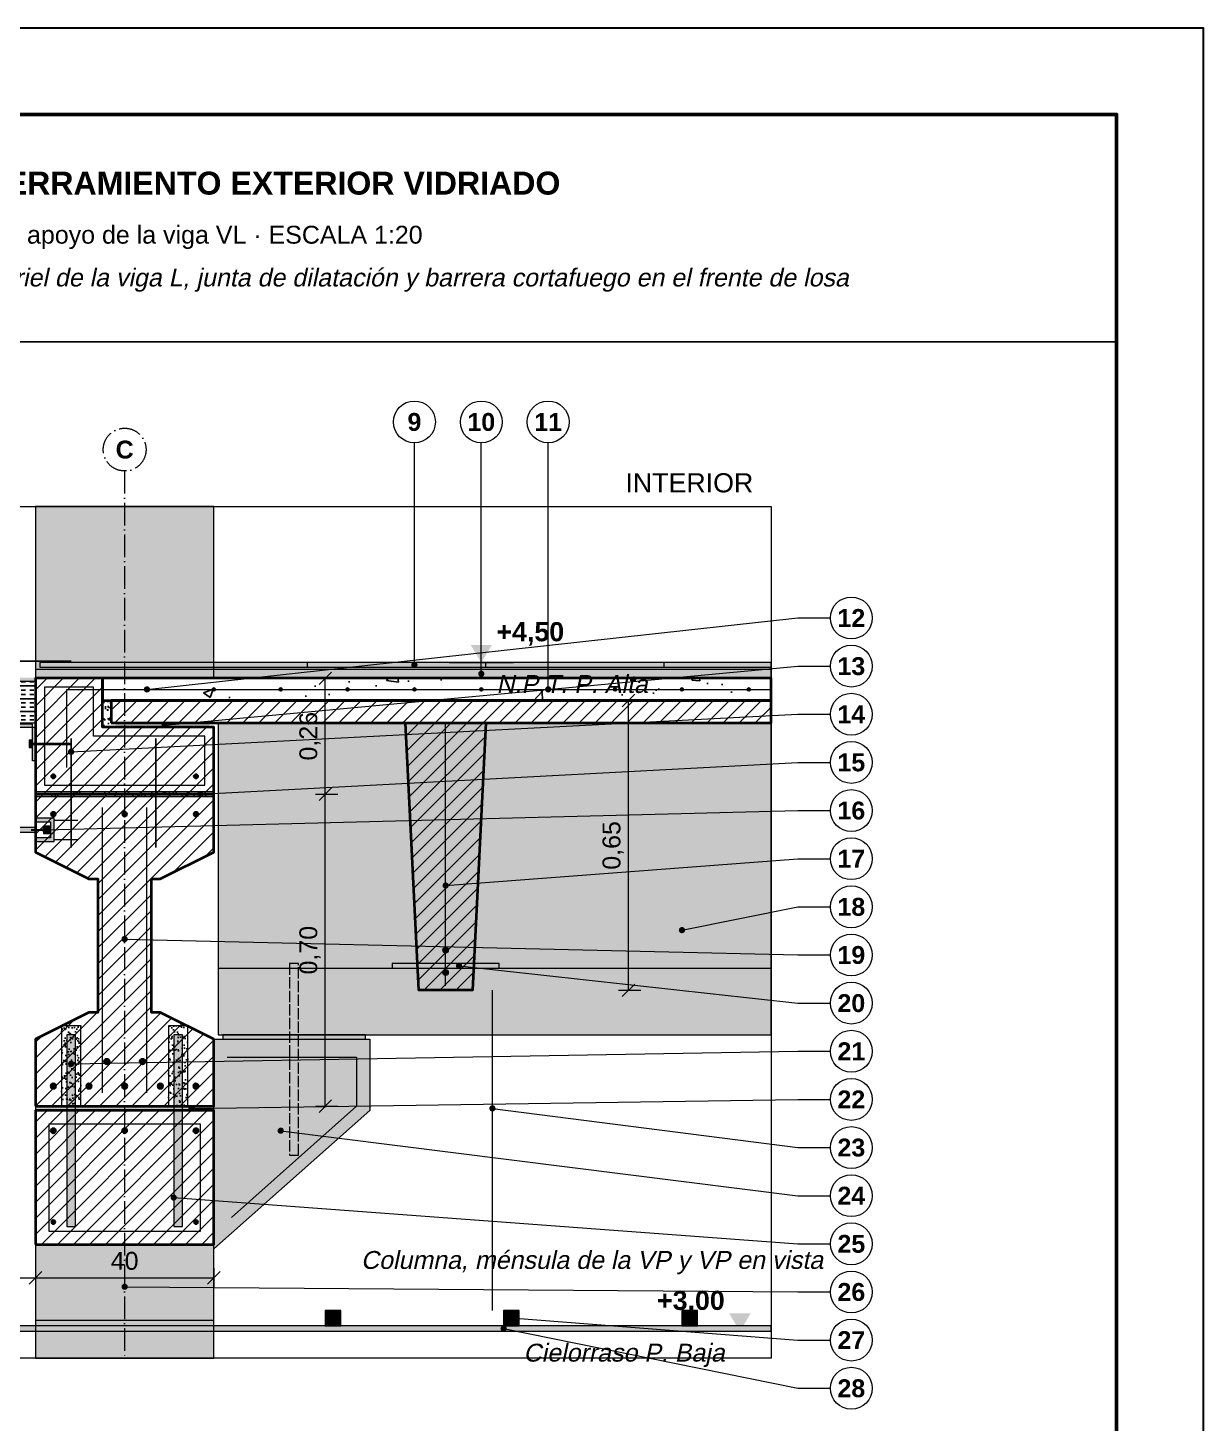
# Model space of a CAD drawing. Header units: millimetres. Extents: x 6 to 4194, y 6 to 5934.
# Drawn here: x 1558 to 4194, y 2804 to 5934 of the extents above; entities that cross this region are included whole.
import ezdxf
from ezdxf.enums import TextEntityAlignment as Align

# ---------------------------------------------------------------- set-up
doc = ezdxf.new("R2010")
doc.units = ezdxf.units.MM
doc.header["$LTSCALE"] = 20
doc.linetypes.add('DASHDOT', pattern=[3.556, 2.54, -0.508, 0, -0.508])
doc.linetypes.add('DASHED', pattern=[1.524, 1.27, -0.254])
for name, color, linetype in [('A-ACERO', 250, 'Continuous'), ('A-AISLACION-LANA', 40, 'Continuous'), ('A-ALUMINIO', 253, 'Continuous'), ('A-ARMADURAS', 14, 'Continuous'), ('A-CONTORNOS', 7, 'Continuous'), ('A-GROUT', 251, 'Continuous'), ('A-HORMIGON-INSITU', 33, 'Continuous'), ('A-HORMIGON-PREMOLDEADO', 8, 'Continuous'), ('A-MORTERO-CARPETAS', 252, 'Continuous'), ('A-NEOPRENO-SELLADORES', 7, 'Continuous'), ('A-PROYECCION-OCULTO', 8, 'DASHED'), ('A-SELLADOR-INTUMESCENTE', 1, 'Continuous'), ('A-SOLADOS', 31, 'Continuous'), ('A-VISTA', 8, 'Continuous'), ('X-COTAS', 3, 'Continuous'), ('X-EJES', 1, 'DASHDOT'), ('X-MARCO', 7, 'Continuous'), ('X-NIVELES', 7, 'Continuous'), ('X-REFERENCIAS', 1, 'Continuous'), ('X-TEXTOS', 7, 'Continuous')]:
    doc.layers.add(name, color=color, linetype=linetype)
doc.styles.add('ARIAL', font='arial.ttf')
doc.styles.add('ARIAL-B', font='arialbd.ttf')

msp = doc.modelspace()

# ---------------------------------------------------------------- hatches: boundary and pattern name
at = {"layer": 'A-ACERO', "true_color": 0x3b3b3b}
h = msp.add_hatch(color=250, dxfattribs=at)
h.dxf.hatch_style = 1
h.paths.add_polyline_path([(1418, 4410), (1418, 4365), (1575, 4365), (1575, 4290), (1568, 4290), (1568, 4372), (1425, 4372), (1425, 4410)])
at = {"layer": 'A-ACERO', "true_color": 0x555555}
h = msp.add_hatch(color=251, dxfattribs=at)
h.dxf.hatch_style = 1
h.paths.add_polyline_path([(1561, 4320), (1568, 4320), (1568, 4336), (1561, 4336)])
at = {"layer": 'A-ACERO', "true_color": 0x3b3b3b}
h = msp.add_hatch(color=250, dxfattribs=at)
h.dxf.hatch_style = 1
h.paths.add_polyline_path([(1510, 4065), (1520, 4065), (1520, 4130), (1575, 4130), (1575, 4140), (1520, 4140), (1520, 4205), (1510, 4205)])
h = msp.add_hatch(color=250, dxfattribs=at)
h.dxf.hatch_style = 1
h.paths.add_polyline_path([(1575, 4109), (1617, 4109), (1617, 4161), (1575, 4161), (1575, 4153), (1609, 4153), (1609, 4117), (1575, 4117)])
at = {"layer": 'A-ACERO', "true_color": 0x555555}
h = msp.add_hatch(color=251, dxfattribs=at)
h.dxf.hatch_style = 1
h.paths.add_polyline_path([(1593, 4127), (1609, 4127), (1609, 4143), (1593, 4143)])
at = {"layer": 'A-ACERO', "true_color": 0x3b3b3b}
h = msp.add_hatch(color=250, dxfattribs=at)
h.dxf.hatch_style = 1
h.paths.add_polyline_path([(1645, 3505), (1665, 3505), (1665, 3675), (1645, 3675)])
h = msp.add_hatch(color=250, dxfattribs=at)
h.dxf.hatch_style = 1
h.paths.add_polyline_path([(1885, 3505), (1905, 3505), (1905, 3675), (1885, 3675)])
h = msp.add_hatch(color=250, dxfattribs=at)
h.dxf.hatch_style = 1
h.paths.add_polyline_path([(1645, 3245), (1665, 3245), (1665, 3505), (1645, 3505)])
h = msp.add_hatch(color=250, dxfattribs=at)
h.dxf.hatch_style = 1
h.paths.add_polyline_path([(1885, 3245), (1905, 3245), (1905, 3505), (1885, 3505)])
at = {"layer": 'A-AISLACION-LANA'}
h = msp.add_hatch(dxfattribs=at)
h.set_pattern_fill('INSUL', color=256, scale=3)
h.paths.add_polyline_path([(1418, 4375), (1575, 4375), (1575, 4468), (1418, 4468)])
at = {"layer": 'A-ALUMINIO', "true_color": 0x9aa3ab}
h = msp.add_hatch(color=253, dxfattribs=at)
h.dxf.hatch_style = 1
h.paths.add_polyline_path([(2225, 3022.5), (2260, 3022.5), (2260, 3057), (2225, 3057)])
h = msp.add_hatch(color=253, dxfattribs=at)
h.dxf.hatch_style = 1
h.paths.add_polyline_path([(2625, 3022.5), (2660, 3022.5), (2660, 3057), (2625, 3057)])
h = msp.add_hatch(color=253, dxfattribs=at)
h.dxf.hatch_style = 1
h.paths.add_polyline_path([(3025, 3022.5), (3060, 3022.5), (3060, 3057), (3025, 3057)])
at = {"layer": 'A-ARMADURAS'}
h = msp.add_hatch(color=256, dxfattribs=at)
h.dxf.hatch_style = 1
h.paths.add_polyline_path([(1828.4, 4450), (1828.2, 4451.1), (1827.8, 4452), (1827, 4452.8), (1826.1, 4453.2), (1825, 4453.4), (1823.9, 4453.2), (1823, 4452.8), (1822.2, 4452), (1821.8, 4451.1), (1821.6, 4450), (1821.8, 4448.9), (1822.2, 4448), (1823, 4447.2), (1823.9, 4446.8), (1825, 4446.6), (1826.1, 4446.8), (1827, 4447.2), (1827.8, 4448), (1828.2, 4448.9)])
h = msp.add_hatch(color=256, dxfattribs=at)
h.dxf.hatch_style = 1
h.paths.add_polyline_path([(1978.4, 4450), (1978.2, 4451.1), (1977.8, 4452), (1977, 4452.8), (1976.1, 4453.2), (1975, 4453.4), (1973.9, 4453.2), (1973, 4452.8), (1972.2, 4452), (1971.8, 4451.1), (1971.6, 4450), (1971.8, 4448.9), (1972.2, 4448), (1973, 4447.2), (1973.9, 4446.8), (1975, 4446.6), (1976.1, 4446.8), (1977, 4447.2), (1977.8, 4448), (1978.2, 4448.9)])
h = msp.add_hatch(color=256, dxfattribs=at)
h.dxf.hatch_style = 1
h.paths.add_polyline_path([(2128.4, 4450), (2128.2, 4451.1), (2127.8, 4452), (2127, 4452.8), (2126.1, 4453.2), (2125, 4453.4), (2123.9, 4453.2), (2123, 4452.8), (2122.2, 4452), (2121.8, 4451.1), (2121.6, 4450), (2121.8, 4448.9), (2122.2, 4448), (2123, 4447.2), (2123.9, 4446.8), (2125, 4446.6), (2126.1, 4446.8), (2127, 4447.2), (2127.8, 4448), (2128.2, 4448.9)])
h = msp.add_hatch(color=256, dxfattribs=at)
h.dxf.hatch_style = 1
h.paths.add_polyline_path([(2278.4, 4450), (2278.2, 4451.1), (2277.8, 4452), (2277, 4452.8), (2276.1, 4453.2), (2275, 4453.4), (2273.9, 4453.2), (2273, 4452.8), (2272.2, 4452), (2271.8, 4451.1), (2271.6, 4450), (2271.8, 4448.9), (2272.2, 4448), (2273, 4447.2), (2273.9, 4446.8), (2275, 4446.6), (2276.1, 4446.8), (2277, 4447.2), (2277.8, 4448), (2278.2, 4448.9)])
h = msp.add_hatch(color=256, dxfattribs=at)
h.dxf.hatch_style = 1
h.paths.add_polyline_path([(2428.4, 4450), (2428.2, 4451.1), (2427.8, 4452), (2427, 4452.8), (2426.1, 4453.2), (2425, 4453.4), (2423.9, 4453.2), (2423, 4452.8), (2422.2, 4452), (2421.8, 4451.1), (2421.6, 4450), (2421.8, 4448.9), (2422.2, 4448), (2423, 4447.2), (2423.9, 4446.8), (2425, 4446.6), (2426.1, 4446.8), (2427, 4447.2), (2427.8, 4448), (2428.2, 4448.9)])
h = msp.add_hatch(color=256, dxfattribs=at)
h.dxf.hatch_style = 1
h.paths.add_polyline_path([(2578.4, 4450), (2578.2, 4451.1), (2577.8, 4452), (2577, 4452.8), (2576.1, 4453.2), (2575, 4453.4), (2573.9, 4453.2), (2573, 4452.8), (2572.2, 4452), (2571.8, 4451.1), (2571.6, 4450), (2571.8, 4448.9), (2572.2, 4448), (2573, 4447.2), (2573.9, 4446.8), (2575, 4446.6), (2576.1, 4446.8), (2577, 4447.2), (2577.8, 4448), (2578.2, 4448.9)])
h = msp.add_hatch(color=256, dxfattribs=at)
h.dxf.hatch_style = 1
h.paths.add_polyline_path([(2728.4, 4450), (2728.2, 4451.1), (2727.8, 4452), (2727, 4452.8), (2726.1, 4453.2), (2725, 4453.4), (2723.9, 4453.2), (2723, 4452.8), (2722.2, 4452), (2721.8, 4451.1), (2721.6, 4450), (2721.8, 4448.9), (2722.2, 4448), (2723, 4447.2), (2723.9, 4446.8), (2725, 4446.6), (2726.1, 4446.8), (2727, 4447.2), (2727.8, 4448), (2728.2, 4448.9)])
h = msp.add_hatch(color=256, dxfattribs=at)
h.dxf.hatch_style = 1
h.paths.add_polyline_path([(2878.4, 4450), (2878.2, 4451.1), (2877.8, 4452), (2877, 4452.8), (2876.1, 4453.2), (2875, 4453.4), (2873.9, 4453.2), (2873, 4452.8), (2872.2, 4452), (2871.8, 4451.1), (2871.6, 4450), (2871.8, 4448.9), (2872.2, 4448), (2873, 4447.2), (2873.9, 4446.8), (2875, 4446.6), (2876.1, 4446.8), (2877, 4447.2), (2877.8, 4448), (2878.2, 4448.9)])
h = msp.add_hatch(color=256, dxfattribs=at)
h.dxf.hatch_style = 1
h.paths.add_polyline_path([(3028.4, 4450), (3028.2, 4451.1), (3027.8, 4452), (3027, 4452.8), (3026.1, 4453.2), (3025, 4453.4), (3023.9, 4453.2), (3023, 4452.8), (3022.2, 4452), (3021.8, 4451.1), (3021.6, 4450), (3021.8, 4448.9), (3022.2, 4448), (3023, 4447.2), (3023.9, 4446.8), (3025, 4446.6), (3026.1, 4446.8), (3027, 4447.2), (3027.8, 4448), (3028.2, 4448.9)])
h = msp.add_hatch(color=256, dxfattribs=at)
h.dxf.hatch_style = 1
h.paths.add_polyline_path([(3178.4, 4450), (3178.2, 4451.1), (3177.8, 4452), (3177, 4452.8), (3176.1, 4453.2), (3175, 4453.4), (3173.9, 4453.2), (3173, 4452.8), (3172.2, 4452), (3171.8, 4451.1), (3171.6, 4450), (3171.8, 4448.9), (3172.2, 4448), (3173, 4447.2), (3173.9, 4446.8), (3175, 4446.6), (3176.1, 4446.8), (3177, 4447.2), (3177.8, 4448), (3178.2, 4448.9)])
h = msp.add_hatch(color=256, dxfattribs=at)
h.dxf.hatch_style = 1
h.paths.add_polyline_path([(1620.2, 4255), (1619.9, 4256.6), (1619.2, 4258.1), (1618.1, 4259.2), (1616.6, 4259.9), (1615, 4260.2), (1613.4, 4259.9), (1611.9, 4259.2), (1610.8, 4258.1), (1610.1, 4256.6), (1609.8, 4255), (1610.1, 4253.4), (1610.8, 4251.9), (1611.9, 4250.8), (1613.4, 4250.1), (1615, 4249.8), (1616.6, 4250.1), (1618.1, 4250.8), (1619.2, 4251.9), (1619.9, 4253.4)])
h = msp.add_hatch(color=256, dxfattribs=at)
h.dxf.hatch_style = 1
h.paths.add_polyline_path([(1940.2, 4255), (1939.9, 4256.6), (1939.2, 4258.1), (1938.1, 4259.2), (1936.6, 4259.9), (1935, 4260.2), (1933.4, 4259.9), (1931.9, 4259.2), (1930.8, 4258.1), (1930.1, 4256.6), (1929.8, 4255), (1930.1, 4253.4), (1930.8, 4251.9), (1931.9, 4250.8), (1933.4, 4250.1), (1935, 4249.8), (1936.6, 4250.1), (1938.1, 4250.8), (1939.2, 4251.9), (1939.9, 4253.4)])
h = msp.add_hatch(color=256, dxfattribs=at)
h.dxf.hatch_style = 1
h.paths.add_polyline_path([(1620.6, 4170), (1620.3, 4171.7), (1619.5, 4173.3), (1618.3, 4174.5), (1616.7, 4175.3), (1615, 4175.6), (1613.3, 4175.3), (1611.7, 4174.5), (1610.5, 4173.3), (1609.7, 4171.7), (1609.4, 4170), (1609.7, 4168.3), (1610.5, 4166.7), (1611.7, 4165.5), (1613.3, 4164.7), (1615, 4164.4), (1616.7, 4164.7), (1618.3, 4165.5), (1619.5, 4166.7), (1620.3, 4168.3)])
h = msp.add_hatch(color=256, dxfattribs=at)
h.dxf.hatch_style = 1
h.paths.add_polyline_path([(1780.6, 4170), (1780.3, 4171.7), (1779.5, 4173.3), (1778.3, 4174.5), (1776.7, 4175.3), (1775, 4175.6), (1773.3, 4175.3), (1771.7, 4174.5), (1770.5, 4173.3), (1769.7, 4171.7), (1769.4, 4170), (1769.7, 4168.3), (1770.5, 4166.7), (1771.7, 4165.5), (1773.3, 4164.7), (1775, 4164.4), (1776.7, 4164.7), (1778.3, 4165.5), (1779.5, 4166.7), (1780.3, 4168.3)])
h = msp.add_hatch(color=256, dxfattribs=at)
h.dxf.hatch_style = 1
h.paths.add_polyline_path([(1940.6, 4170), (1940.3, 4171.7), (1939.5, 4173.3), (1938.3, 4174.5), (1936.7, 4175.3), (1935, 4175.6), (1933.3, 4175.3), (1931.7, 4174.5), (1930.5, 4173.3), (1929.7, 4171.7), (1929.4, 4170), (1929.7, 4168.3), (1930.5, 4166.7), (1931.7, 4165.5), (1933.3, 4164.7), (1935, 4164.4), (1936.7, 4164.7), (1938.3, 4165.5), (1939.5, 4166.7), (1940.3, 4168.3)])
h = msp.add_hatch(color=256, dxfattribs=at)
h.dxf.hatch_style = 1
h.paths.add_polyline_path([(2501, 3865), (2500.7, 3866.9), (2499.9, 3868.5), (2498.5, 3869.9), (2496.9, 3870.7), (2495, 3871), (2493.1, 3870.7), (2491.5, 3869.9), (2490.1, 3868.5), (2489.3, 3866.9), (2489, 3865), (2489.3, 3863.1), (2490.1, 3861.5), (2491.5, 3860.1), (2493.1, 3859.3), (2495, 3859), (2496.9, 3859.3), (2498.5, 3860.1), (2499.9, 3861.5), (2500.7, 3863.1)])
h = msp.add_hatch(color=256, dxfattribs=at)
h.dxf.hatch_style = 1
h.paths.add_polyline_path([(2501, 3815), (2500.7, 3816.9), (2499.9, 3818.5), (2498.5, 3819.9), (2496.9, 3820.7), (2495, 3821), (2493.1, 3820.7), (2491.5, 3819.9), (2490.1, 3818.5), (2489.3, 3816.9), (2489, 3815), (2489.3, 3813.1), (2490.1, 3811.5), (2491.5, 3810.1), (2493.1, 3809.3), (2495, 3809), (2496.9, 3809.3), (2498.5, 3810.1), (2499.9, 3811.5), (2500.7, 3813.1)])
h = msp.add_hatch(color=256, dxfattribs=at)
h.dxf.hatch_style = 1
h.paths.add_polyline_path([(1741.4, 3615), (1741.1, 3617), (1740.2, 3618.8), (1738.8, 3620.2), (1737, 3621.1), (1735, 3621.4), (1733, 3621.1), (1731.2, 3620.2), (1729.8, 3618.8), (1728.9, 3617), (1728.6, 3615), (1728.9, 3613), (1729.8, 3611.2), (1731.2, 3609.8), (1733, 3608.9), (1735, 3608.6), (1737, 3608.9), (1738.8, 3609.8), (1740.2, 3611.2), (1741.1, 3613)])
h = msp.add_hatch(color=256, dxfattribs=at)
h.dxf.hatch_style = 1
h.paths.add_polyline_path([(1821.4, 3615), (1821.1, 3617), (1820.2, 3618.8), (1818.8, 3620.2), (1817, 3621.1), (1815, 3621.4), (1813, 3621.1), (1811.2, 3620.2), (1809.8, 3618.8), (1808.9, 3617), (1808.6, 3615), (1808.9, 3613), (1809.8, 3611.2), (1811.2, 3609.8), (1813, 3608.9), (1815, 3608.6), (1817, 3608.9), (1818.8, 3609.8), (1820.2, 3611.2), (1821.1, 3613)])
h = msp.add_hatch(color=256, dxfattribs=at)
h.dxf.hatch_style = 1
h.paths.add_polyline_path([(1621.4, 3560), (1621.1, 3562), (1620.2, 3563.8), (1618.8, 3565.2), (1617, 3566.1), (1615, 3566.4), (1613, 3566.1), (1611.2, 3565.2), (1609.8, 3563.8), (1608.9, 3562), (1608.6, 3560), (1608.9, 3558), (1609.8, 3556.2), (1611.2, 3554.8), (1613, 3553.9), (1615, 3553.6), (1617, 3553.9), (1618.8, 3554.8), (1620.2, 3556.2), (1621.1, 3558)])
h = msp.add_hatch(color=256, dxfattribs=at)
h.dxf.hatch_style = 1
h.paths.add_polyline_path([(1701.4, 3560), (1701.1, 3562), (1700.2, 3563.8), (1698.8, 3565.2), (1697, 3566.1), (1695, 3566.4), (1693, 3566.1), (1691.2, 3565.2), (1689.8, 3563.8), (1688.9, 3562), (1688.6, 3560), (1688.9, 3558), (1689.8, 3556.2), (1691.2, 3554.8), (1693, 3553.9), (1695, 3553.6), (1697, 3553.9), (1698.8, 3554.8), (1700.2, 3556.2), (1701.1, 3558)])
h = msp.add_hatch(color=256, dxfattribs=at)
h.dxf.hatch_style = 1
h.paths.add_polyline_path([(1781.4, 3560), (1781.1, 3562), (1780.2, 3563.8), (1778.8, 3565.2), (1777, 3566.1), (1775, 3566.4), (1773, 3566.1), (1771.2, 3565.2), (1769.8, 3563.8), (1768.9, 3562), (1768.6, 3560), (1768.9, 3558), (1769.8, 3556.2), (1771.2, 3554.8), (1773, 3553.9), (1775, 3553.6), (1777, 3553.9), (1778.8, 3554.8), (1780.2, 3556.2), (1781.1, 3558)])
h = msp.add_hatch(color=256, dxfattribs=at)
h.dxf.hatch_style = 1
h.paths.add_polyline_path([(1861.4, 3560), (1861.1, 3562), (1860.2, 3563.8), (1858.8, 3565.2), (1857, 3566.1), (1855, 3566.4), (1853, 3566.1), (1851.2, 3565.2), (1849.8, 3563.8), (1848.9, 3562), (1848.6, 3560), (1848.9, 3558), (1849.8, 3556.2), (1851.2, 3554.8), (1853, 3553.9), (1855, 3553.6), (1857, 3553.9), (1858.8, 3554.8), (1860.2, 3556.2), (1861.1, 3558)])
h = msp.add_hatch(color=256, dxfattribs=at)
h.dxf.hatch_style = 1
h.paths.add_polyline_path([(1941.4, 3560), (1941.1, 3562), (1940.2, 3563.8), (1938.8, 3565.2), (1937, 3566.1), (1935, 3566.4), (1933, 3566.1), (1931.2, 3565.2), (1929.8, 3563.8), (1928.9, 3562), (1928.6, 3560), (1928.9, 3558), (1929.8, 3556.2), (1931.2, 3554.8), (1933, 3553.9), (1935, 3553.6), (1937, 3553.9), (1938.8, 3554.8), (1940.2, 3556.2), (1941.1, 3558)])
h = msp.add_hatch(color=256, dxfattribs=at)
h.dxf.hatch_style = 1
h.paths.add_polyline_path([(1621, 3460), (1620.7, 3461.9), (1619.9, 3463.5), (1618.5, 3464.9), (1616.9, 3465.7), (1615, 3466), (1613.1, 3465.7), (1611.5, 3464.9), (1610.1, 3463.5), (1609.3, 3461.9), (1609, 3460), (1609.3, 3458.1), (1610.1, 3456.5), (1611.5, 3455.1), (1613.1, 3454.3), (1615, 3454), (1616.9, 3454.3), (1618.5, 3455.1), (1619.9, 3456.5), (1620.7, 3458.1)])
h = msp.add_hatch(color=256, dxfattribs=at)
h.dxf.hatch_style = 1
h.paths.add_polyline_path([(1781, 3460), (1780.7, 3461.9), (1779.9, 3463.5), (1778.5, 3464.9), (1776.9, 3465.7), (1775, 3466), (1773.1, 3465.7), (1771.5, 3464.9), (1770.1, 3463.5), (1769.3, 3461.9), (1769, 3460), (1769.3, 3458.1), (1770.1, 3456.5), (1771.5, 3455.1), (1773.1, 3454.3), (1775, 3454), (1776.9, 3454.3), (1778.5, 3455.1), (1779.9, 3456.5), (1780.7, 3458.1)])
h = msp.add_hatch(color=256, dxfattribs=at)
h.dxf.hatch_style = 1
h.paths.add_polyline_path([(1941, 3460), (1940.7, 3461.9), (1939.9, 3463.5), (1938.5, 3464.9), (1936.9, 3465.7), (1935, 3466), (1933.1, 3465.7), (1931.5, 3464.9), (1930.1, 3463.5), (1929.3, 3461.9), (1929, 3460), (1929.3, 3458.1), (1930.1, 3456.5), (1931.5, 3455.1), (1933.1, 3454.3), (1935, 3454), (1936.9, 3454.3), (1938.5, 3455.1), (1939.9, 3456.5), (1940.7, 3458.1)])
h = msp.add_hatch(color=256, dxfattribs=at)
h.dxf.hatch_style = 1
h.paths.add_polyline_path([(1619.8, 3255), (1619.6, 3256.5), (1618.9, 3257.8), (1617.8, 3258.9), (1616.5, 3259.6), (1615, 3259.8), (1613.5, 3259.6), (1612.2, 3258.9), (1611.1, 3257.8), (1610.4, 3256.5), (1610.2, 3255), (1610.4, 3253.5), (1611.1, 3252.2), (1612.2, 3251.1), (1613.5, 3250.4), (1615, 3250.2), (1616.5, 3250.4), (1617.8, 3251.1), (1618.9, 3252.2), (1619.6, 3253.5)])
h = msp.add_hatch(color=256, dxfattribs=at)
h.dxf.hatch_style = 1
h.paths.add_polyline_path([(1939.8, 3255), (1939.6, 3256.5), (1938.9, 3257.8), (1937.8, 3258.9), (1936.5, 3259.6), (1935, 3259.8), (1933.5, 3259.6), (1932.2, 3258.9), (1931.1, 3257.8), (1930.4, 3256.5), (1930.2, 3255), (1930.4, 3253.5), (1931.1, 3252.2), (1932.2, 3251.1), (1933.5, 3250.4), (1935, 3250.2), (1936.5, 3250.4), (1937.8, 3251.1), (1938.9, 3252.2), (1939.6, 3253.5)])
at = {"layer": 'A-GROUT'}
h = msp.add_hatch(dxfattribs=at)
h.set_pattern_fill('AR-SAND', color=256, scale=0.4)
h.paths.add_polyline_path([(1725, 4365), (1745, 4365), (1745, 4425), (1725, 4425)])
h = msp.add_hatch(dxfattribs=at)
h.set_pattern_fill('AR-SAND', color=256, scale=0.4)
h.paths.add_polyline_path([(1575, 4210), (1975, 4210), (1975, 4220), (1575, 4220)])
h = msp.add_hatch(dxfattribs=at)
h.set_pattern_fill('AR-SAND', color=256, scale=0.4)
h.paths.add_polyline_path([(1633, 3515), (1677, 3515), (1677, 3695), (1633, 3695)])
h = msp.add_hatch(dxfattribs=at)
h.set_pattern_fill('AR-SAND', color=256, scale=0.4)
h.paths.add_polyline_path([(1873, 3515), (1917, 3515), (1917, 3695), (1873, 3695)])
at = {"layer": 'A-HORMIGON-INSITU'}
h = msp.add_hatch(dxfattribs=at)
h.set_pattern_fill('AR-CONC', color=256, scale=1.2)
h.paths.add_polyline_path([(1725, 4425), (3225, 4425), (3225, 4475), (1725, 4475)])
at = {"layer": 'A-HORMIGON-PREMOLDEADO'}
h = msp.add_hatch(dxfattribs=at)
h.set_pattern_fill('ANSI31', color=256, scale=8)
h.paths.add_polyline_path([(1575, 4215), (1975, 4215), (1975, 4365), (1725, 4365), (1725, 4475), (1575, 4475)])
h = msp.add_hatch(dxfattribs=at)
h.set_pattern_fill('ANSI31', color=256, scale=8)
h.paths.add_polyline_path([(1745, 4375), (3225, 4375), (3225, 4425), (1745, 4425)])
h = msp.add_hatch(dxfattribs=at)
h.set_pattern_fill('ANSI31', color=256, scale=8)
h.paths.add_polyline_path([(2405, 4375), (2585, 4375), (2555, 3775), (2435, 3775)])
h = msp.add_hatch(dxfattribs=at)
h.set_pattern_fill('ANSI31', color=256, scale=8)
h.paths.add_polyline_path([(1575, 3515), (1975, 3515), (1975, 3665), (1855, 3725), (1835, 3725), (1835, 4025), (1855, 4025), (1975, 4085), (1975, 4215), (1575, 4215), (1575, 4085), (1695, 4025), (1715, 4025), (1715, 3725), (1695, 3725), (1575, 3665)])
h = msp.add_hatch(dxfattribs=at)
h.set_pattern_fill('ANSI31', color=256, scale=8)
h.paths.add_polyline_path([(1575, 3205), (1975, 3205), (1975, 3505), (1575, 3505)])
at = {"layer": 'A-MORTERO-CARPETAS'}
h = msp.add_hatch(dxfattribs=at)
h.set_pattern_fill('AR-SAND', color=256, scale=0.6)
h.paths.add_polyline_path([(1575, 4475), (3225, 4475), (3225, 4495), (1575, 4495)])
at = {"layer": 'A-MORTERO-CARPETAS', "true_color": 0x8d8d8d}
h = msp.add_hatch(color=252, dxfattribs=at)
h.dxf.hatch_style = 1
h.paths.add_polyline_path([(1585, 4495), (3225, 4495), (3225, 4500), (1585, 4500)])
at = {"layer": 'A-NEOPRENO-SELLADORES', "true_color": 0x111111}
h = msp.add_hatch(color=250, dxfattribs=at)
h.dxf.hatch_style = 1
h.paths.add_polyline_path([(1755, 4365), (1965, 4365), (1965, 4375), (1755, 4375)])
h = msp.add_hatch(color=250, dxfattribs=at)
h.dxf.hatch_style = 1
h.paths.add_polyline_path([(2375, 3825), (2615, 3825), (2615, 3835), (2375, 3835)])
h = msp.add_hatch(color=250, dxfattribs=at)
h.dxf.hatch_style = 1
h.paths.add_polyline_path([(1995, 3665), (2315, 3665), (2315, 3675), (1995, 3675)])
h = msp.add_hatch(color=250, dxfattribs=at)
h.dxf.hatch_style = 1
h.paths.add_polyline_path([(1575, 3505), (1975, 3505), (1975, 3515), (1575, 3515)])
at = {"layer": 'A-SELLADOR-INTUMESCENTE', "true_color": 0xc0392b}
h = msp.add_hatch(color=22, dxfattribs=at)
h.dxf.hatch_style = 1
h.paths.add_polyline_path([(1418, 4468), (1575, 4468), (1575, 4476), (1418, 4476)])
at = {"layer": 'A-SOLADOS', "true_color": 0xcdbb9c}
h = msp.add_hatch(color=9, dxfattribs=at)
h.dxf.hatch_style = 1
h.paths.add_polyline_path([(1585, 4500), (3225, 4500), (3225, 4510), (1585, 4510)])
at = {"layer": 'A-VISTA', "true_color": 0xeceeef}
h = msp.add_hatch(color=7, dxfattribs=at)
h.dxf.hatch_style = 1
h.paths.add_polyline_path([(1575, 4860), (1575, 4475), (1975, 4475), (1975, 4860)])
at = {"layer": 'A-VISTA', "true_color": 0xe9ebed}
h = msp.add_hatch(color=7, dxfattribs=at)
h.dxf.hatch_style = 1
h.paths.add_polyline_path([(1985, 3675), (3225, 3675), (3225, 4375), (1985, 4375)])
at = {"layer": 'A-VISTA', "true_color": 0xe3e6e8}
h = msp.add_hatch(color=254, dxfattribs=at)
h.dxf.hatch_style = 1
h.paths.add_polyline_path([(1975, 3665), (2325, 3665), (2325, 3505), (1975, 3195)])
at = {"layer": 'A-VISTA', "true_color": 0xeceeef}
h = msp.add_hatch(color=7, dxfattribs=at)
h.dxf.hatch_style = 1
h.paths.add_polyline_path([(1575, 2950), (1975, 2950), (1975, 3205), (1575, 3205)])
at = {"layer": 'A-VISTA', "true_color": 0xf2f2f2}
h = msp.add_hatch(color=7, dxfattribs=at)
h.dxf.hatch_style = 1
h.paths.add_polyline_path([(1515, 3010), (3225, 3010), (3225, 3022.5), (1515, 3022.5)])
at = {"layer": 'X-NIVELES'}
h = msp.add_hatch(color=7, dxfattribs=at)
h.dxf.hatch_style = 1
h.paths.add_polyline_path([(2575, 4510), (2551, 4550), (2599, 4550)])
h = msp.add_hatch(color=7, dxfattribs=at)
h.dxf.hatch_style = 1
h.paths.add_polyline_path([(3155, 3010), (3131, 3050), (3179, 3050)])
at = {"layer": 'X-REFERENCIAS'}
h = msp.add_hatch(color=7, dxfattribs=at)
h.dxf.hatch_style = 1
h.paths.add_polyline_path([(2432, 4505), (2431.7, 4507.2), (2430.7, 4509.1), (2429.1, 4510.7), (2427.2, 4511.7), (2425, 4512), (2422.8, 4511.7), (2420.9, 4510.7), (2419.3, 4509.1), (2418.3, 4507.2), (2418, 4505), (2418.3, 4502.8), (2419.3, 4500.9), (2420.9, 4499.3), (2422.8, 4498.3), (2425, 4498), (2427.2, 4498.3), (2429.1, 4499.3), (2430.7, 4500.9), (2431.7, 4502.8)])
h = msp.add_hatch(color=7, dxfattribs=at)
h.dxf.hatch_style = 1
h.paths.add_polyline_path([(2582, 4485), (2581.7, 4487.2), (2580.7, 4489.1), (2579.1, 4490.7), (2577.2, 4491.7), (2575, 4492), (2572.8, 4491.7), (2570.9, 4490.7), (2569.3, 4489.1), (2568.3, 4487.2), (2568, 4485), (2568.3, 4482.8), (2569.3, 4480.9), (2570.9, 4479.3), (2572.8, 4478.3), (2575, 4478), (2577.2, 4478.3), (2579.1, 4479.3), (2580.7, 4480.9), (2581.7, 4482.8)])
h = msp.add_hatch(color=7, dxfattribs=at)
h.dxf.hatch_style = 1
h.paths.add_polyline_path([(1832, 4450), (1831.7, 4452.2), (1830.7, 4454.1), (1829.1, 4455.7), (1827.2, 4456.7), (1825, 4457), (1822.8, 4456.7), (1820.9, 4455.7), (1819.3, 4454.1), (1818.3, 4452.2), (1818, 4450), (1818.3, 4447.8), (1819.3, 4445.9), (1820.9, 4444.3), (1822.8, 4443.3), (1825, 4443), (1827.2, 4443.3), (1829.1, 4444.3), (1830.7, 4445.9), (1831.7, 4447.8)])
h = msp.add_hatch(color=7, dxfattribs=at)
h.dxf.hatch_style = 1
h.paths.add_polyline_path([(2732, 4450), (2731.7, 4452.2), (2730.7, 4454.1), (2729.1, 4455.7), (2727.2, 4456.7), (2725, 4457), (2722.8, 4456.7), (2720.9, 4455.7), (2719.3, 4454.1), (2718.3, 4452.2), (2718, 4450), (2718.3, 4447.8), (2719.3, 4445.9), (2720.9, 4444.3), (2722.8, 4443.3), (2725, 4443), (2727.2, 4443.3), (2729.1, 4444.3), (2730.7, 4445.9), (2731.7, 4447.8)])
h = msp.add_hatch(color=7, dxfattribs=at)
h.dxf.hatch_style = 1
h.paths.add_polyline_path([(1872, 4370), (1871.7, 4372.2), (1870.7, 4374.1), (1869.1, 4375.7), (1867.2, 4376.7), (1865, 4377), (1862.8, 4376.7), (1860.9, 4375.7), (1859.3, 4374.1), (1858.3, 4372.2), (1858, 4370), (1858.3, 4367.8), (1859.3, 4365.9), (1860.9, 4364.3), (1862.8, 4363.3), (1865, 4363), (1867.2, 4363.3), (1869.1, 4364.3), (1870.7, 4365.9), (1871.7, 4367.8)])
h = msp.add_hatch(color=7, dxfattribs=at)
h.dxf.hatch_style = 1
h.paths.add_polyline_path([(1662, 4310), (1661.7, 4312.2), (1660.7, 4314.1), (1659.1, 4315.7), (1657.2, 4316.7), (1655, 4317), (1652.8, 4316.7), (1650.9, 4315.7), (1649.3, 4314.1), (1648.3, 4312.2), (1648, 4310), (1648.3, 4307.8), (1649.3, 4305.9), (1650.9, 4304.3), (1652.8, 4303.3), (1655, 4303), (1657.2, 4303.3), (1659.1, 4304.3), (1660.7, 4305.9), (1661.7, 4307.8)])
h = msp.add_hatch(color=7, dxfattribs=at)
h.dxf.hatch_style = 1
h.paths.add_polyline_path([(1952, 4215), (1951.7, 4217.2), (1950.7, 4219.1), (1949.1, 4220.7), (1947.2, 4221.7), (1945, 4222), (1942.8, 4221.7), (1940.9, 4220.7), (1939.3, 4219.1), (1938.3, 4217.2), (1938, 4215), (1938.3, 4212.8), (1939.3, 4210.9), (1940.9, 4209.3), (1942.8, 4208.3), (1945, 4208), (1947.2, 4208.3), (1949.1, 4209.3), (1950.7, 4210.9), (1951.7, 4212.8)])
h = msp.add_hatch(color=7, dxfattribs=at)
h.dxf.hatch_style = 1
h.paths.add_polyline_path([(1604, 4135), (1603.7, 4137.2), (1602.7, 4139.1), (1601.1, 4140.7), (1599.2, 4141.7), (1597, 4142), (1594.8, 4141.7), (1592.9, 4140.7), (1591.3, 4139.1), (1590.3, 4137.2), (1590, 4135), (1590.3, 4132.8), (1591.3, 4130.9), (1592.9, 4129.3), (1594.8, 4128.3), (1597, 4128), (1599.2, 4128.3), (1601.1, 4129.3), (1602.7, 4130.9), (1603.7, 4132.8)])
h = msp.add_hatch(color=7, dxfattribs=at)
h.dxf.hatch_style = 1
h.paths.add_polyline_path([(2502, 4010), (2501.7, 4012.2), (2500.7, 4014.1), (2499.1, 4015.7), (2497.2, 4016.7), (2495, 4017), (2492.8, 4016.7), (2490.9, 4015.7), (2489.3, 4014.1), (2488.3, 4012.2), (2488, 4010), (2488.3, 4007.8), (2489.3, 4005.9), (2490.9, 4004.3), (2492.8, 4003.3), (2495, 4003), (2497.2, 4003.3), (2499.1, 4004.3), (2500.7, 4005.9), (2501.7, 4007.8)])
h = msp.add_hatch(color=7, dxfattribs=at)
h.dxf.hatch_style = 1
h.paths.add_polyline_path([(3032, 3910), (3031.7, 3912.2), (3030.7, 3914.1), (3029.1, 3915.7), (3027.2, 3916.7), (3025, 3917), (3022.8, 3916.7), (3020.9, 3915.7), (3019.3, 3914.1), (3018.3, 3912.2), (3018, 3910), (3018.3, 3907.8), (3019.3, 3905.9), (3020.9, 3904.3), (3022.8, 3903.3), (3025, 3903), (3027.2, 3903.3), (3029.1, 3904.3), (3030.7, 3905.9), (3031.7, 3907.8)])
h = msp.add_hatch(color=7, dxfattribs=at)
h.dxf.hatch_style = 1
h.paths.add_polyline_path([(1782, 3890), (1781.7, 3892.2), (1780.7, 3894.1), (1779.1, 3895.7), (1777.2, 3896.7), (1775, 3897), (1772.8, 3896.7), (1770.9, 3895.7), (1769.3, 3894.1), (1768.3, 3892.2), (1768, 3890), (1768.3, 3887.8), (1769.3, 3885.9), (1770.9, 3884.3), (1772.8, 3883.3), (1775, 3883), (1777.2, 3883.3), (1779.1, 3884.3), (1780.7, 3885.9), (1781.7, 3887.8)])
h = msp.add_hatch(color=7, dxfattribs=at)
h.dxf.hatch_style = 1
h.paths.add_polyline_path([(2532, 3830), (2531.7, 3832.2), (2530.7, 3834.1), (2529.1, 3835.7), (2527.2, 3836.7), (2525, 3837), (2522.8, 3836.7), (2520.9, 3835.7), (2519.3, 3834.1), (2518.3, 3832.2), (2518, 3830), (2518.3, 3827.8), (2519.3, 3825.9), (2520.9, 3824.3), (2522.8, 3823.3), (2525, 3823), (2527.2, 3823.3), (2529.1, 3824.3), (2530.7, 3825.9), (2531.7, 3827.8)])
h = msp.add_hatch(color=7, dxfattribs=at)
h.dxf.hatch_style = 1
h.paths.add_polyline_path([(1662, 3610), (1661.7, 3612.2), (1660.7, 3614.1), (1659.1, 3615.7), (1657.2, 3616.7), (1655, 3617), (1652.8, 3616.7), (1650.9, 3615.7), (1649.3, 3614.1), (1648.3, 3612.2), (1648, 3610), (1648.3, 3607.8), (1649.3, 3605.9), (1650.9, 3604.3), (1652.8, 3603.3), (1655, 3603), (1657.2, 3603.3), (1659.1, 3604.3), (1660.7, 3605.9), (1661.7, 3607.8)])
h = msp.add_hatch(color=7, dxfattribs=at)
h.dxf.hatch_style = 1
h.paths.add_polyline_path([(1932, 3510), (1931.7, 3512.2), (1930.7, 3514.1), (1929.1, 3515.7), (1927.2, 3516.7), (1925, 3517), (1922.8, 3516.7), (1920.9, 3515.7), (1919.3, 3514.1), (1918.3, 3512.2), (1918, 3510), (1918.3, 3507.8), (1919.3, 3505.9), (1920.9, 3504.3), (1922.8, 3503.3), (1925, 3503), (1927.2, 3503.3), (1929.1, 3504.3), (1930.7, 3505.9), (1931.7, 3507.8)])
h = msp.add_hatch(color=7, dxfattribs=at)
h.dxf.hatch_style = 1
h.paths.add_polyline_path([(2607, 3510), (2606.7, 3512.2), (2605.7, 3514.1), (2604.1, 3515.7), (2602.2, 3516.7), (2600, 3517), (2597.8, 3516.7), (2595.9, 3515.7), (2594.3, 3514.1), (2593.3, 3512.2), (2593, 3510), (2593.3, 3507.8), (2594.3, 3505.9), (2595.9, 3504.3), (2597.8, 3503.3), (2600, 3503), (2602.2, 3503.3), (2604.1, 3504.3), (2605.7, 3505.9), (2606.7, 3507.8)])
h = msp.add_hatch(color=7, dxfattribs=at)
h.dxf.hatch_style = 1
h.paths.add_polyline_path([(2132, 3460), (2131.7, 3462.2), (2130.7, 3464.1), (2129.1, 3465.7), (2127.2, 3466.7), (2125, 3467), (2122.8, 3466.7), (2120.9, 3465.7), (2119.3, 3464.1), (2118.3, 3462.2), (2118, 3460), (2118.3, 3457.8), (2119.3, 3455.9), (2120.9, 3454.3), (2122.8, 3453.3), (2125, 3453), (2127.2, 3453.3), (2129.1, 3454.3), (2130.7, 3455.9), (2131.7, 3457.8)])
h = msp.add_hatch(color=7, dxfattribs=at)
h.dxf.hatch_style = 1
h.paths.add_polyline_path([(1892, 3310), (1891.7, 3312.2), (1890.7, 3314.1), (1889.1, 3315.7), (1887.2, 3316.7), (1885, 3317), (1882.8, 3316.7), (1880.9, 3315.7), (1879.3, 3314.1), (1878.3, 3312.2), (1878, 3310), (1878.3, 3307.8), (1879.3, 3305.9), (1880.9, 3304.3), (1882.8, 3303.3), (1885, 3303), (1887.2, 3303.3), (1889.1, 3304.3), (1890.7, 3305.9), (1891.7, 3307.8)])
h = msp.add_hatch(color=7, dxfattribs=at)
h.dxf.hatch_style = 1
h.paths.add_polyline_path([(1782, 3110), (1781.7, 3112.2), (1780.7, 3114.1), (1779.1, 3115.7), (1777.2, 3116.7), (1775, 3117), (1772.8, 3116.7), (1770.9, 3115.7), (1769.3, 3114.1), (1768.3, 3112.2), (1768, 3110), (1768.3, 3107.8), (1769.3, 3105.9), (1770.9, 3104.3), (1772.8, 3103.3), (1775, 3103), (1777.2, 3103.3), (1779.1, 3104.3), (1780.7, 3105.9), (1781.7, 3107.8)])
h = msp.add_hatch(color=7, dxfattribs=at)
h.dxf.hatch_style = 1
h.paths.add_polyline_path([(2649, 3040), (2648.7, 3042.2), (2647.7, 3044.1), (2646.1, 3045.7), (2644.2, 3046.7), (2642, 3047), (2639.8, 3046.7), (2637.9, 3045.7), (2636.3, 3044.1), (2635.3, 3042.2), (2635, 3040), (2635.3, 3037.8), (2636.3, 3035.9), (2637.9, 3034.3), (2639.8, 3033.3), (2642, 3033), (2644.2, 3033.3), (2646.1, 3034.3), (2647.7, 3035.9), (2648.7, 3037.8)])
h = msp.add_hatch(color=7, dxfattribs=at)
h.dxf.hatch_style = 1
h.paths.add_polyline_path([(2632, 3016), (2631.7, 3018.2), (2630.7, 3020.1), (2629.1, 3021.7), (2627.2, 3022.7), (2625, 3023), (2622.8, 3022.7), (2620.9, 3021.7), (2619.3, 3020.1), (2618.3, 3018.2), (2618, 3016), (2618.3, 3013.8), (2619.3, 3011.9), (2620.9, 3010.3), (2622.8, 3009.3), (2625, 3009), (2627.2, 3009.3), (2629.1, 3010.3), (2630.7, 3011.9), (2631.7, 3013.8)])

# ---------------------------------------------------------------- linework, layer by layer
at = {"layer": 'A-ARMADURAS', "lineweight": 13}
for points in [[(1595, 4235), (1955, 4235), (1955, 4345), (1705, 4345), (1705, 4455), (1595, 4455), (1595, 4235)], [(1755, 4450), (3225, 4450)], [(2495, 3785), (2495, 4375)], [(1725, 3545), (1725, 4185)], [(1825, 3545), (1825, 4185)], [(2005, 3625), (2295, 3625), (2295, 3515), (2015, 3265)], [(1605, 3235), (1945, 3235), (1945, 3475), (1605, 3475), (1605, 3235)]]:
    msp.add_lwpolyline(points, dxfattribs=at)
at = {"layer": 'A-ARMADURAS', "lineweight": 20}
msp.add_lwpolyline([(1645, 4275), (1645, 4450), (1965, 4450)], dxfattribs=at)
at = {"layer": 'A-ARMADURAS', "lineweight": 25}
for points in [[(1655, 4095), (1655, 4340)], [(1845, 4095), (1845, 4340)]]:
    msp.add_lwpolyline(points, dxfattribs=at)
at = {"layer": 'A-ARMADURAS'}
for centre, radius in [((1825, 4450), 3.4), ((1975, 4450), 3.4), ((2125, 4450), 3.4), ((2275, 4450), 3.4), ((2425, 4450), 3.4), ((2575, 4450), 3.4), ((2725, 4450), 3.4), ((2875, 4450), 3.4), ((3025, 4450), 3.4), ((3175, 4450), 3.4), ((1615, 4255), 5.2), ((1935, 4255), 5.2), ((1615, 4170), 5.6), ((1775, 4170), 5.6), ((1935, 4170), 5.6), ((2495, 3865), 6), ((2495, 3815), 6), ((1735, 3615), 6.4), ((1815, 3615), 6.4), ((1615, 3560), 6.4), ((1695, 3560), 6.4), ((1775, 3560), 6.4), ((1855, 3560), 6.4), ((1935, 3560), 6.4), ((1615, 3460), 6), ((1775, 3460), 6), ((1935, 3460), 6), ((1615, 3255), 4.8), ((1935, 3255), 4.8)]:
    msp.add_circle(centre, radius, dxfattribs=at)
at = {"layer": 'A-CONTORNOS', "lineweight": 25}
msp.add_lwpolyline([(1507, 4513), (1655, 4513)], dxfattribs=at)
at = {"layer": 'A-CONTORNOS', "lineweight": 18}
for points in [[(1585, 4500), (3225, 4500), (3225, 4510), (1585, 4510)], [(1575, 4475), (3225, 4475), (3225, 4495), (1575, 4495)], [(1418, 4375), (1575, 4375), (1575, 4468), (1418, 4468)], [(1515, 3010), (3225, 3010), (3225, 3022.5), (1515, 3022.5)]]:
    msp.add_lwpolyline(points, close=True, dxfattribs=at)
at = {"layer": 'A-CONTORNOS', "lineweight": 13}
for points in [[(2185, 4500), (2185, 4510)], [(2585, 4500), (2585, 4510)], [(2985, 4500), (2985, 4510)], [(1617, 4157), (1670, 4157)], [(1617, 4113), (1670, 4113)], [(1985, 3825), (3225, 3825)], [(2600, 3057), (2600, 3775)], [(1575, 3035), (1975, 3035)]]:
    msp.add_lwpolyline(points, dxfattribs=at)
at = {"layer": 'A-CONTORNOS', "lineweight": 35}
for points in [[(1575, 4215), (1975, 4215), (1975, 4365), (1725, 4365), (1725, 4475), (1575, 4475)], [(1725, 4425), (3225, 4425), (3225, 4475), (1725, 4475)], [(1745, 4375), (3225, 4375), (3225, 4425), (1745, 4425)], [(2405, 4375), (2585, 4375), (2555, 3775), (2435, 3775)], [(1575, 3515), (1975, 3515), (1975, 3665), (1855, 3725), (1835, 3725), (1835, 4025), (1855, 4025), (1975, 4085), (1975, 4215), (1575, 4215), (1575, 4085), (1695, 4025), (1715, 4025), (1715, 3725), (1695, 3725), (1575, 3665)], [(1575, 3205), (1975, 3205), (1975, 3505), (1575, 3505)]]:
    msp.add_lwpolyline(points, close=True, dxfattribs=at)
at = {"layer": 'A-CONTORNOS', "lineweight": 13}
for points in [[(1418, 4410), (1418, 4365), (1575, 4365), (1575, 4290), (1568, 4290), (1568, 4372), (1425, 4372), (1425, 4410)], [(1561, 4320), (1568, 4320), (1568, 4336), (1561, 4336)], [(1510, 4065), (1520, 4065), (1520, 4130), (1575, 4130), (1575, 4140), (1520, 4140), (1520, 4205), (1510, 4205)], [(1575, 4210), (1975, 4210), (1975, 4220), (1575, 4220)], [(1575, 4109), (1617, 4109), (1617, 4161), (1575, 4161), (1575, 4153), (1609, 4153), (1609, 4117), (1575, 4117)], [(1593, 4127), (1609, 4127), (1609, 4143), (1593, 4143)], [(1633, 3515), (1677, 3515), (1677, 3695), (1633, 3695)], [(1873, 3515), (1917, 3515), (1917, 3695), (1873, 3695)], [(1645, 3505), (1665, 3505), (1665, 3675), (1645, 3675)], [(1885, 3505), (1905, 3505), (1905, 3675), (1885, 3675)], [(1575, 3505), (1975, 3505), (1975, 3515), (1575, 3515)], [(1645, 3245), (1665, 3245), (1665, 3505), (1645, 3505)], [(1885, 3245), (1905, 3245), (1905, 3505), (1885, 3505)]]:
    msp.add_lwpolyline(points, close=True, dxfattribs=at)
at = {"layer": 'A-CONTORNOS', "lineweight": 35}
msp.add_lwpolyline([(1568, 4328), (1655, 4328)], dxfattribs=at)
at = {"layer": 'A-CONTORNOS', "lineweight": 30}
msp.add_lwpolyline([(1565, 4135), (1597, 4135)], dxfattribs=at)
at = {"layer": 'A-PROYECCION-OCULTO', "lineweight": 13}
msp.add_lwpolyline([(2145, 3405), (2165, 3405), (2165, 3835), (2145, 3835)], close=True, dxfattribs=at)
at = {"layer": 'A-VISTA', "lineweight": 13}
for points in [[(1575, 4860), (1575, 4475), (1975, 4475), (1975, 4860)], [(1985, 3675), (3225, 3675), (3225, 4375), (1985, 4375)], [(2375, 3825), (2615, 3825), (2615, 3835), (2375, 3835)], [(1995, 3665), (2315, 3665), (2315, 3675), (1995, 3675)], [(1575, 2950), (1975, 2950), (1975, 3205), (1575, 3205)], [(2225, 3022.5), (2260, 3022.5), (2260, 3057), (2225, 3057)], [(2625, 3022.5), (2660, 3022.5), (2660, 3057), (2625, 3057)], [(3025, 3022.5), (3060, 3022.5), (3060, 3057), (3025, 3057)]]:
    msp.add_lwpolyline(points, close=True, dxfattribs=at)
at = {"layer": 'A-VISTA', "lineweight": 18}
msp.add_lwpolyline([(1975, 3665), (2325, 3665), (2325, 3505), (1975, 3195)], close=True, dxfattribs=at)
at = {"layer": 'X-COTAS', "lineweight": 25}
for points in [[(2211, 4461), (2239, 4489)], [(2891, 4411), (2919, 4439)], [(2211, 4201), (2239, 4229)], [(2211, 4201), (2239, 4229)], [(2891, 3761), (2919, 3789)], [(2211, 3501), (2239, 3529)], [(1561, 3116), (1589, 3144)], [(1561, 3116), (1589, 3144)], [(1961, 3116), (1989, 3144)]]:
    msp.add_lwpolyline(points, dxfattribs=at)
at = {"layer": 'X-COTAS', "lineweight": 13}
for points in [[(2203, 4475), (2253, 4475)], [(2225, 4215), (2225, 4475)], [(2883, 4425), (2933, 4425)], [(2905, 3775), (2905, 4425)], [(2203, 4215), (2253, 4215)], [(2203, 4215), (2253, 4215)], [(2225, 3515), (2225, 4215)], [(2883, 3775), (2933, 3775)], [(2203, 3515), (2253, 3515)], [(1507, 3130), (1575, 3130)], [(1575, 3152), (1575, 3108)], [(1575, 3152), (1575, 3108)], [(1575, 3130), (1975, 3130)], [(1975, 3152), (1975, 3108)]]:
    msp.add_lwpolyline(points, dxfattribs=at)
at = {"layer": 'X-EJES', "color": 12, "lineweight": 13, "true_color": 0xcc0000}
msp.add_lwpolyline([(1775, 4940), (1775, 2950)], dxfattribs=at)
at = {"layer": 'X-EJES', "color": 12, "lineweight": 18, "true_color": 0xcc0000}
msp.add_circle((1775, 4988), 48, dxfattribs=at)
at = {"layer": 'X-MARCO', "lineweight": 30}
msp.add_lwpolyline([(6, 5934), (4194, 5934), (4194, 6), (6, 6)], close=True, dxfattribs=at)
at = {"layer": 'X-MARCO', "lineweight": 50}
msp.add_lwpolyline([(200, 5740), (4000, 5740), (4000, 200), (200, 200)], close=True, dxfattribs=at)
at = {"layer": 'X-NIVELES', "lineweight": 13}
for points in [[(2503, 4510), (2647, 4510)], [(3083, 3010), (3227, 3010)]]:
    msp.add_lwpolyline(points, dxfattribs=at)
at = {"layer": 'X-REFERENCIAS', "lineweight": 13}
for points in [[(2425, 4505), (2425, 5003)], [(2575, 4485), (2575, 5003)], [(2725, 4450), (2725, 5003)], [(1825, 4450), (3285, 4610.2), (3358, 4610.2)], [(1865, 4370), (3285, 4502.2), (3358, 4502.2)], [(1655, 4310), (3285, 4394.2), (3358, 4394.2)], [(1945, 4215), (3285, 4286.2), (3358, 4286.2)], [(1597, 4135), (3285, 4178.2), (3358, 4178.2)], [(2495, 4010), (3285, 4070.2), (3358, 4070.2)], [(3025, 3910), (3285, 3962.2), (3358, 3962.2)], [(1775, 3890), (3285, 3854.2), (3358, 3854.2)], [(2525, 3830), (3285, 3746.2), (3358, 3746.2)], [(1655, 3610), (3285, 3638.2), (3358, 3638.2)], [(1925, 3510), (3285, 3530.2), (3358, 3530.2)], [(2600, 3510), (3285, 3422.2), (3358, 3422.2)], [(2125, 3460), (3285, 3314.2), (3358, 3314.2)], [(1885, 3310), (3285, 3206.2), (3358, 3206.2)], [(1775, 3110), (3285, 3098.2), (3358, 3098.2)], [(2642, 3040), (3285, 2990.2), (3358, 2990.2)], [(2625, 3016), (3285, 2882.2), (3358, 2882.2)]]:
    msp.add_lwpolyline(points, dxfattribs=at)
at = {"layer": 'X-REFERENCIAS', "lineweight": 18}
for centre in [(2425, 5050), (2575, 5050), (2725, 5050), (3405, 4610.2), (3405, 4502.2), (3405, 4394.2), (3405, 4286.2), (3405, 4178.2), (3405, 4070.2), (3405, 3962.2), (3405, 3854.2), (3405, 3746.2), (3405, 3638.2), (3405, 3530.2), (3405, 3422.2), (3405, 3314.2), (3405, 3206.2), (3405, 3098.2), (3405, 2990.2), (3405, 2882.2)]:
    msp.add_circle(centre, 47, dxfattribs=at)
at = {"layer": 'X-TEXTOS', "lineweight": 25}
msp.add_lwpolyline([(200, 5230), (4000, 5230)], dxfattribs=at)
at = {"layer": 'X-TEXTOS', "lineweight": 13}
msp.add_lwpolyline([(975, 4860), (3225, 4860), (3225, 2950), (975, 2950)], close=True, dxfattribs=at)

# ---------------------------------------------------------------- texts
at = {"layer": 'X-COTAS', "style": 'ARIAL'}
for s, p in [('0,26', (2207, 4345)), ('0,65', (2887, 4100)), ('0,70', (2207, 3865))]:
    msp.add_text(s, height=40.1, rotation=90, dxfattribs=at).set_placement(p, align=Align.CENTER)
msp.add_text('40', height=40.1, dxfattribs=at).set_placement((1775, 3148), align=Align.CENTER)
at = {"layer": 'X-EJES', "color": 12, "true_color": 0xcc0000, "style": 'ARIAL-B'}
msp.add_text('C', height=40.1, dxfattribs=at).set_placement((1775, 4968), align=Align.CENTER)
at = {"layer": 'X-NIVELES', "style": 'ARIAL-B'}
msp.add_text('+4,50', height=42.96, dxfattribs=at).set_placement((2609, 4558))
at = {"layer": 'X-NIVELES', "style": 'ARIAL', "oblique": 12}
msp.add_text('N.P.T. P. Alta', height=40.096, dxfattribs=at).set_placement((2609, 4442))
at = {"layer": 'X-NIVELES', "style": 'ARIAL-B'}
msp.add_text('+3,00', height=42.96, dxfattribs=at).set_placement((3121, 3058), align=Align.RIGHT)
at = {"layer": 'X-NIVELES', "style": 'ARIAL', "oblique": 12}
msp.add_text('Cielorraso P. Baja', height=40.096, dxfattribs=at).set_placement((3121, 2942), align=Align.RIGHT)
at = {"layer": 'X-REFERENCIAS', "style": 'ARIAL-B'}
for s, p in [('9', (2425, 5030)), ('10', (2575, 5030)), ('11', (2725, 5030)), ('12', (3405, 4590.2)), ('13', (3405, 4482.2)), ('14', (3405, 4374.2)), ('15', (3405, 4266.2)), ('16', (3405, 4158.2)), ('17', (3405, 4050.2)), ('18', (3405, 3942.2)), ('19', (3405, 3834.2)), ('20', (3405, 3726.2)), ('21', (3405, 3618.2)), ('22', (3405, 3510.2)), ('23', (3405, 3402.2)), ('24', (3405, 3294.2)), ('25', (3405, 3186.2)), ('26', (3405, 3078.2)), ('27', (3405, 2970.2)), ('28', (3405, 2862.2))]:
    msp.add_text(s, height=40.1, dxfattribs=at).set_placement(p, align=Align.CENTER)
at = {"layer": 'X-TEXTOS'}
for s, height, style, p in [('ENTREPISO CON CERRAMIENTO EXTERIOR VIDRIADO', 51.552, 'ARIAL-B', (840, 5560)), ('Corte vertical por la zona de apoyo de la viga VL · ESCALA 1:20', 40.096, 'ARIAL', (840, 5450))]:
    msp.add_text(s, height=height, dxfattribs=dict(at, style=style)).set_placement(p)
at = {"layer": 'X-TEXTOS', "style": 'ARIAL', "oblique": 12}
for s, p in [('Muro cortina stick: grapa al riel de la viga L, junta de dilatación y barrera cortafuego en el frente de losa', (840, 5354)), ('Columna, ménsula de la VP y VP en vista', (2305, 3150))]:
    msp.add_text(s, height=40.096, dxfattribs=at).set_placement(p)
at = {"layer": 'X-TEXTOS', "style": 'ARIAL'}
msp.add_text('INTERIOR', height=42.96, dxfattribs=at).set_placement((3185, 4892), align=Align.RIGHT)

doc.saveas('drawing.dxf')
